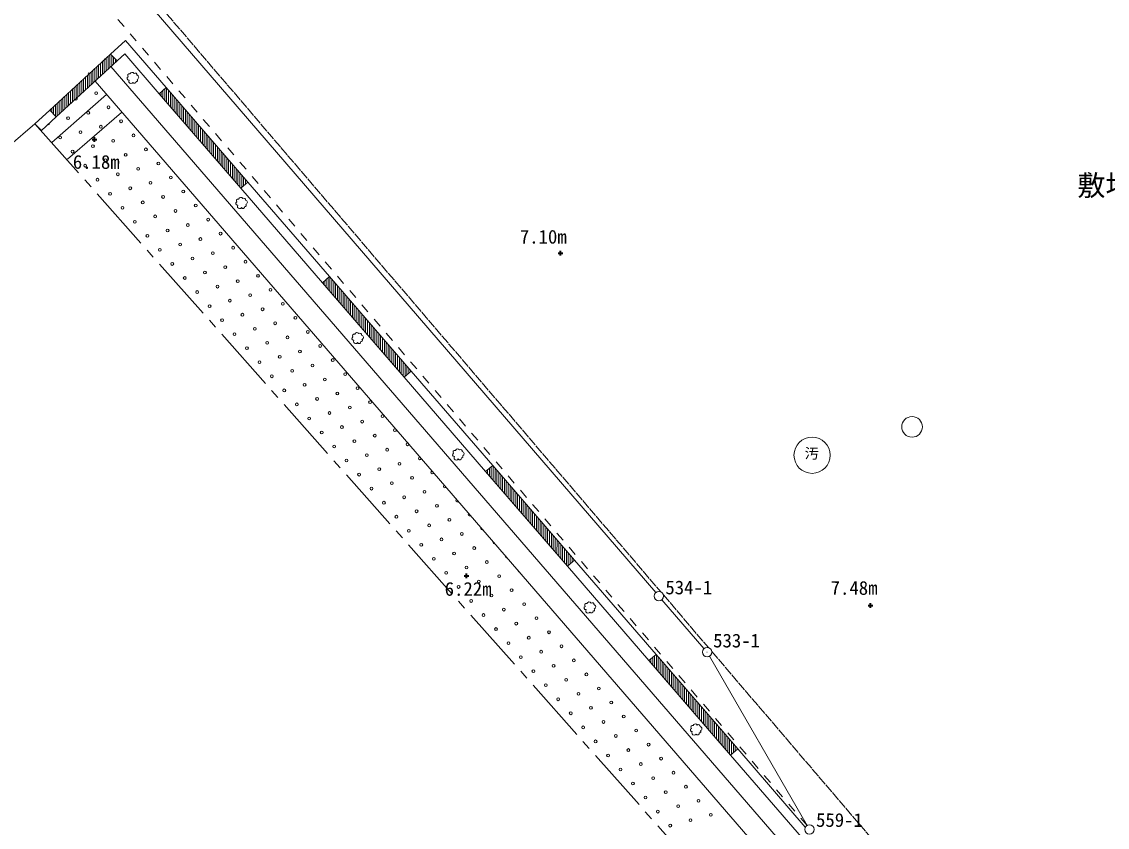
# Model space of a CAD drawing. Units: millimetres on the paper. Extents: x -403 to 403, y -279 to 279.
# Drawn here: x -3 to 112.6, y 80.2 to 166.1 of the extents above; entities that cross this region are included whole.
import ezdxf
from ezdxf.enums import TextEntityAlignment as Align

# ---------------------------------------------------------------- set-up
doc = ezdxf.new("R2010")
doc.units = ezdxf.units.MM
for name, pattern in [('USER1', [2, 1, -1]), ('USER2', [1.01, 1, -0.01]), ('USER3', [10, 7, -1, 1, -1])]:
    doc.linetypes.add(name, pattern=pattern)
doc.layers.add('0-0_0', color=7, linetype='Continuous')
for name, color, linetype, lineweight in [('0-1_1', 7, 'Continuous', 18), ('0-A_10', 1, 'Continuous', 18), ('0-C_12', 3, 'Continuous', 40)]:
    doc.layers.add(name, color=color, linetype=linetype, lineweight=lineweight)
doc.styles.add('ＭＳ ゴシック', font='')
doc.styles.get('ＭＳ ゴシック').set_extended_font_data('MS Gothic')

msp = doc.modelspace()

# ---------------------------------------------------------------- linework, layer by layer
at = {"layer": '0-1_1', "linetype": 'USER2'}
for p, q in [((8.868, 171.084), (65.059, 105.319)), ((65.325, 105.008), (70.137, 99.376)), ((70.473, 98.983), (115.669, 46.086))]:
    msp.add_line(p, q, dxfattribs=at)
at = {"layer": '0-1_1', "linetype": 'USER1'}
msp.add_line((80.629, 80.425), (5.628, 168.204), dxfattribs=at)
at = {"layer": '0-1_1'}
for p, q in [((5.818, 162.071), (5.755, 162.144)), ((5.764, 160.663), (5.764, 162.022)), ((5.964, 160.847), (5.964, 162.207)), ((6.164, 161.031), (6.164, 162.391)), ((6.364, 161.215), (6.364, 162.575)), ((6.564, 161.4), (6.564, 162.523)), ((6.764, 161.584), (6.764, 162.306)), ((6.964, 161.768), (6.964, 162.089)), ((4.564, 159.557), (4.564, 160.917)), ((4.764, 159.741), (4.764, 161.101)), ((4.964, 159.926), (4.964, 161.285)), ((5.164, 160.11), (5.164, 161.47)), ((5.364, 160.294), (5.364, 161.654)), ((5.564, 160.478), (5.564, 161.838)), ((110.104, 41.31), (6.471, 161.314)), ((3.164, 158.267), (3.164, 159.627)), ((3.364, 158.452), (3.364, 159.811)), ((3.564, 158.636), (3.564, 159.996)), ((3.764, 158.82), (3.764, 160.18)), ((3.964, 159.004), (3.964, 160.364)), ((4.15, 160.535), (4.039, 160.663)), ((4.164, 159.189), (4.164, 160.548)), ((4.364, 159.373), (4.364, 160.733)), ((108.389, 39.829), (4.804, 159.778)), ((1.964, 157.162), (1.964, 158.522)), ((2.164, 157.346), (2.164, 158.706)), ((2.364, 157.53), (2.364, 158.89)), ((2.564, 157.715), (2.564, 159.074)), ((2.764, 157.899), (2.764, 159.259)), ((2.964, 158.083), (2.964, 159.443)), ((11.813, 158.189), (11.813, 158.593)), ((12.013, 157.957), (12.013, 158.766)), ((12.213, 157.726), (12.213, 158.938)), ((12.413, 157.494), (12.413, 159.024)), ((12.613, 157.263), (12.613, 158.793)), ((12.813, 157.031), (12.813, 158.561)), ((0.185, 153.21), (6.017, 158.333)), ((0.764, 156.056), (0.764, 157.416)), ((0.964, 156.24), (0.964, 157.6)), ((1.164, 156.425), (1.164, 157.784)), ((1.364, 156.609), (1.364, 157.969)), ((1.564, 156.793), (1.564, 158.153)), ((1.764, 156.977), (1.764, 158.337)), ((13.013, 156.8), (13.013, 158.329)), ((13.213, 156.568), (13.213, 158.098)), ((13.413, 156.336), (13.413, 157.866)), ((13.613, 156.105), (13.613, 157.635)), ((13.813, 155.873), (13.813, 157.403)), ((-0.035, 156.68), (-1.614, 155.225)), ((0.164, 156.463), (0.164, 156.863)), ((0.364, 156.246), (0.364, 157.047)), ((0.564, 156.029), (0.564, 157.232)), ((1.839, 151.444), (7.618, 156.406)), ((14.013, 155.642), (14.013, 157.172)), ((14.213, 155.41), (14.213, 156.94)), ((14.413, 155.179), (14.413, 156.708)), ((14.613, 154.947), (14.613, 156.477)), ((14.813, 154.715), (14.813, 156.245)), ((-0.937, 154.49), (-1.614, 155.225)), ((15.013, 154.484), (15.013, 156.014)), ((15.213, 154.252), (15.213, 155.782)), ((15.413, 154.021), (15.413, 155.551)), ((15.613, 153.789), (15.613, 155.319)), ((15.813, 153.557), (15.813, 155.087)), ((16.013, 153.326), (16.013, 154.856)), ((16.213, 153.094), (16.213, 154.624)), ((16.412, 152.863), (16.413, 154.393)), ((16.612, 152.631), (16.613, 154.161)), ((16.812, 152.4), (16.813, 153.929)), ((17.012, 152.168), (17.013, 153.698)), ((17.212, 151.936), (17.213, 153.466)), ((17.412, 151.705), (17.413, 153.235)), ((17.612, 151.473), (17.613, 153.003)), ((17.812, 151.242), (17.812, 152.772)), ((18.012, 151.01), (18.012, 152.54)), ((18.212, 150.779), (18.212, 152.308)), ((18.412, 150.547), (18.412, 152.077)), ((18.612, 150.315), (18.612, 151.845)), ((18.812, 150.084), (18.812, 151.614)), ((19.012, 149.852), (19.012, 151.382)), ((19.212, 149.621), (19.212, 151.151)), ((19.412, 149.389), (19.412, 150.919)), ((19.612, 149.158), (19.612, 150.687)), ((19.812, 148.926), (19.812, 150.456)), ((20.012, 148.694), (20.012, 150.224)), ((20.212, 148.463), (20.212, 149.993)), ((20.412, 148.427), (20.412, 149.761)), ((20.612, 148.6), (20.612, 149.53)), ((20.812, 148.773), (20.812, 149.298)), ((21.012, 148.946), (21.012, 149.066)), ((29.762, 138.935), (21.072, 148.997)), ((29.604, 137.587), (29.605, 138.799)), ((29.804, 137.355), (29.805, 138.885)), ((29.205, 138.05), (29.205, 138.454)), ((29.404, 137.818), (29.405, 138.627)), ((30.004, 137.124), (30.005, 138.654)), ((30.204, 136.892), (30.205, 138.422)), ((30.404, 136.661), (30.405, 138.19)), ((30.604, 136.429), (30.605, 137.959)), ((30.804, 136.197), (30.804, 137.727)), ((31.004, 135.966), (31.004, 137.496)), ((31.204, 135.734), (31.204, 137.264)), ((31.404, 135.503), (31.404, 137.033)), ((31.604, 135.271), (31.604, 136.801)), ((31.804, 135.04), (31.804, 136.569)), ((32.004, 134.808), (32.004, 136.338)), ((32.204, 134.576), (32.204, 136.106)), ((32.404, 134.345), (32.404, 135.875)), ((32.604, 134.113), (32.604, 135.643)), ((32.804, 133.882), (32.804, 135.412)), ((33.004, 133.65), (33.004, 135.18)), ((33.204, 133.418), (33.204, 134.948)), ((33.404, 133.187), (33.404, 134.717)), ((33.604, 132.955), (33.604, 134.485)), ((33.804, 132.724), (33.804, 134.254)), ((34.004, 132.492), (34.004, 134.022)), ((34.204, 132.261), (34.204, 133.79)), ((34.404, 132.029), (34.404, 133.559)), ((34.604, 131.797), (34.604, 133.327)), ((34.804, 131.566), (34.804, 133.096)), ((35.004, 131.334), (35.004, 132.864)), ((35.204, 131.103), (35.204, 132.633)), ((35.404, 130.871), (35.404, 132.401)), ((35.604, 130.64), (35.604, 132.169)), ((35.804, 130.408), (35.804, 131.938)), ((36.004, 130.176), (36.004, 131.706)), ((36.204, 129.945), (36.204, 131.475)), ((36.404, 129.713), (36.404, 131.243)), ((36.604, 129.482), (36.604, 131.012)), ((36.804, 129.25), (36.804, 130.78)), ((37.004, 129.019), (37.004, 130.548)), ((37.204, 128.787), (37.204, 130.317)), ((37.404, 128.555), (37.404, 130.085)), ((37.604, 128.324), (37.604, 129.854)), ((37.804, 128.288), (37.804, 129.622)), ((38.004, 128.461), (38.004, 129.391)), ((38.204, 128.634), (38.204, 129.159)), ((38.404, 128.807), (38.404, 128.927)), ((47.153, 118.796), (38.464, 128.858)), ((46.596, 117.911), (46.596, 118.315)), ((46.796, 117.679), (46.796, 118.488)), ((46.996, 117.448), (46.996, 118.66)), ((47.196, 117.216), (47.196, 118.746)), ((47.396, 116.985), (47.396, 118.515)), ((47.596, 116.753), (47.596, 118.283)), ((47.796, 116.522), (47.796, 118.051)), ((47.996, 116.29), (47.996, 117.82)), ((48.196, 116.058), (48.196, 117.588)), ((48.396, 115.827), (48.396, 117.357)), ((48.596, 115.595), (48.596, 117.125)), ((48.796, 115.364), (48.796, 116.894)), ((48.996, 115.132), (48.996, 116.662)), ((49.196, 114.901), (49.196, 116.43)), ((49.396, 114.669), (49.396, 116.199)), ((49.596, 114.437), (49.596, 115.967)), ((49.796, 114.206), (49.796, 115.736)), ((49.996, 113.974), (49.996, 115.504)), ((50.196, 113.743), (50.196, 115.273)), ((50.396, 113.511), (50.396, 115.041)), ((50.596, 113.279), (50.596, 114.809)), ((50.796, 113.048), (50.796, 114.578)), ((50.996, 112.816), (50.996, 114.346)), ((51.196, 112.585), (51.196, 114.115)), ((51.396, 112.353), (51.396, 113.883)), ((51.596, 112.122), (51.596, 113.651)), ((51.796, 111.89), (51.796, 113.42)), ((51.996, 111.658), (51.996, 113.188)), ((52.196, 111.427), (52.196, 112.957)), ((52.396, 111.195), (52.396, 112.725)), ((52.596, 110.964), (52.596, 112.494)), ((52.796, 110.732), (52.796, 112.262)), ((52.996, 110.501), (52.996, 112.03)), ((53.196, 110.269), (53.196, 111.799)), ((53.396, 110.037), (53.396, 111.567)), ((53.595, 109.806), (53.596, 111.336)), ((53.795, 109.574), (53.796, 111.104)), ((53.995, 109.343), (53.996, 110.873)), ((54.195, 109.111), (54.196, 110.641)), ((54.395, 108.88), (54.396, 110.409)), ((54.595, 108.648), (54.596, 110.178)), ((54.795, 108.416), (54.795, 109.946)), ((54.995, 108.185), (54.995, 109.715)), ((55.195, 108.149), (55.195, 109.483)), ((55.395, 108.322), (55.395, 109.252)), ((55.595, 108.495), (55.595, 109.02)), ((55.795, 108.668), (55.795, 108.788)), ((64.545, 98.657), (55.855, 108.719)), ((64.188, 97.54), (64.188, 98.349)), ((64.388, 97.309), (64.388, 98.521)), ((64.588, 97.077), (64.588, 98.607)), ((64.788, 96.846), (64.788, 98.376)), ((63.988, 97.772), (63.988, 98.176)), ((64.988, 96.614), (64.988, 98.144)), ((65.188, 96.383), (65.188, 97.912)), ((65.388, 96.151), (65.388, 97.681)), ((65.588, 95.919), (65.588, 97.449)), ((65.788, 95.688), (65.788, 97.218)), ((65.988, 95.456), (65.988, 96.986)), ((66.188, 95.225), (66.188, 96.755)), ((66.388, 94.993), (66.388, 96.523)), ((66.587, 94.762), (66.588, 96.291)), ((66.787, 94.53), (66.788, 96.06)), ((66.987, 94.298), (66.988, 95.828)), ((67.187, 94.067), (67.188, 95.597)), ((67.387, 93.835), (67.388, 95.365)), ((67.587, 93.604), (67.588, 95.134)), ((67.787, 93.372), (67.788, 94.902)), ((67.987, 93.14), (67.987, 94.67)), ((68.187, 92.909), (68.187, 94.439)), ((68.387, 92.677), (68.387, 94.207)), ((68.587, 92.446), (68.587, 93.976)), ((68.787, 92.214), (68.787, 93.744)), ((68.987, 91.983), (68.987, 93.512)), ((69.187, 91.751), (69.187, 93.281)), ((69.387, 91.519), (69.387, 93.049)), ((69.587, 91.288), (69.587, 92.818)), ((69.787, 91.056), (69.787, 92.586)), ((69.987, 90.825), (69.987, 92.355)), ((70.187, 90.593), (70.187, 92.123)), ((70.387, 90.362), (70.387, 91.891)), ((70.587, 90.13), (70.587, 91.66)), ((70.787, 89.898), (70.787, 91.428)), ((70.987, 89.667), (70.987, 91.197)), ((71.187, 89.435), (71.187, 90.965)), ((71.387, 89.204), (71.387, 90.734)), ((71.587, 88.972), (71.587, 90.502)), ((71.787, 88.741), (71.787, 90.27)), ((71.987, 88.509), (71.987, 90.039)), ((72.187, 88.277), (72.187, 89.807)), ((72.387, 88.046), (72.387, 89.576)), ((72.587, 88.01), (72.587, 89.344)), ((72.787, 88.183), (72.787, 89.113)), ((72.987, 88.356), (72.987, 88.881)), ((73.187, 88.529), (73.187, 88.649)), ((80.448, 80.242), (73.247, 88.58))]:
    msp.add_line(p, q, dxfattribs=at)
at = {"layer": '0-1_1', "linetype": 'USER3'}
msp.add_line((-4.444, 152.796), (-1.614, 155.225), dxfattribs=at)
at = {"layer": '0-1_1'}
for points in [[(12.37, 159.074), (8.025, 164.105), (6.446, 162.651)], [(111.618, 42.618), (107.273, 47.649), (98.571, 57.725), (89.882, 67.788), (81.179, 77.864), (72.49, 87.927), (63.788, 98.003), (55.098, 108.066), (46.396, 118.142), (37.707, 128.205), (29.005, 138.281), (20.315, 148.344), (11.613, 158.42), (7.943, 162.67), (7.124, 161.915), (0.642, 155.944), (-0.937, 154.49)]]:
    msp.add_lwpolyline(points, dxfattribs=at)
for points in [[(6.446, 162.651), (-0.035, 156.68), (0.642, 155.944), (7.124, 161.915)], [(21.072, 148.997), (12.37, 159.074), (11.613, 158.42), (20.315, 148.344)], [(38.464, 128.858), (29.762, 138.935), (29.005, 138.281), (37.707, 128.205)], [(55.855, 108.719), (47.153, 118.796), (46.396, 118.142), (55.098, 108.066)], [(73.247, 88.58), (64.545, 98.657), (63.788, 98.003), (72.49, 87.927)]]:
    msp.add_lwpolyline(points, close=True, dxfattribs=at)
at = {"layer": '0-1_1', "linetype": 'USER3'}
msp.add_lwpolyline([(-1.614, 155.225), (104.211, 35.849), (124.144, 11.781)], dxfattribs=at)
at = {"layer": '0-1_1'}
for centre, radius in [((4.899, 158.475), 0.15), ((4.065, 156.4), 0.15), ((6.225, 156.978), 0.15), ((1.905, 155.822), 0.15), ((5.392, 154.904), 0.15), ((7.552, 155.482), 0.15), ((1.072, 153.748), 0.15), ((3.232, 154.326), 0.15), ((8.878, 153.985), 0.15), ((4.558, 152.829), 0.15), ((6.718, 153.407), 0.15), ((2.398, 152.251), 0.15), ((8.045, 151.91), 0.15), ((10.205, 152.488), 0.15), ((3.724, 150.754), 0.15), ((5.885, 151.332), 0.15), ((9.371, 150.413), 0.15), ((11.531, 150.991), 0.15), ((5.051, 149.257), 0.15), ((7.211, 149.835), 0.15), ((12.858, 149.494), 0.15), ((8.537, 148.338), 0.15), ((10.697, 148.916), 0.15), ((14.184, 147.997), 0.15), ((6.377, 147.76), 0.15), ((9.864, 146.841), 0.15), ((12.024, 147.419), 0.15), ((7.704, 146.263), 0.15), ((13.35, 145.923), 0.15), ((15.51, 146.501), 0.15), ((9.03, 144.766), 0.15), ((11.19, 145.345), 0.15), ((14.677, 144.426), 0.15), ((16.837, 145.004), 0.15), ((10.357, 143.27), 0.15), ((12.517, 143.848), 0.15), ((18.163, 143.507), 0.15), ((13.843, 142.351), 0.15), ((16.003, 142.929), 0.15), ((11.683, 141.773), 0.15), ((17.33, 141.432), 0.15), ((19.49, 142.01), 0.15), ((13.01, 140.276), 0.15), ((15.17, 140.854), 0.15), ((18.656, 139.935), 0.15), ((20.816, 140.513), 0.15), ((14.336, 138.779), 0.15), ((16.496, 139.357), 0.15), ((22.143, 139.016), 0.15), ((17.822, 137.86), 0.15), ((19.983, 138.438), 0.15), ((23.469, 137.519), 0.15), ((15.662, 137.282), 0.15), ((19.149, 136.363), 0.15), ((21.309, 136.941), 0.15), ((16.989, 135.785), 0.15), ((22.635, 135.445), 0.15), ((24.795, 136.023), 0.15), ((18.315, 134.289), 0.15), ((20.475, 134.867), 0.15), ((26.122, 134.526), 0.15), ((21.802, 133.37), 0.15), ((23.962, 133.948), 0.15), ((27.448, 133.029), 0.15), ((19.642, 132.792), 0.15), ((23.128, 131.873), 0.15), ((25.288, 132.451), 0.15), ((20.968, 131.295), 0.15), ((26.615, 130.954), 0.15), ((28.775, 131.532), 0.15), ((22.295, 129.798), 0.15), ((24.455, 130.376), 0.15), ((27.941, 129.457), 0.15), ((30.101, 130.035), 0.15), ((23.621, 128.301), 0.15), ((25.781, 128.879), 0.15), ((31.428, 128.538), 0.15), ((27.108, 127.382), 0.15), ((29.268, 127.96), 0.15), ((24.947, 126.804), 0.15), ((30.594, 126.463), 0.15), ((32.754, 127.041), 0.15), ((26.274, 125.307), 0.15), ((28.434, 125.885), 0.15), ((31.92, 124.967), 0.15), ((34.081, 125.545), 0.15), ((27.6, 123.811), 0.15), ((29.76, 124.389), 0.15), ((35.407, 124.048), 0.15), ((91.822, 122.91), 1.1), ((31.087, 122.892), 0.15), ((33.247, 123.47), 0.15), ((36.733, 122.551), 0.15), ((28.927, 122.314), 0.15), ((32.413, 121.395), 0.15), ((34.573, 121.973), 0.15), ((81.176, 119.889), 1.933), ((30.253, 120.817), 0.15), ((35.9, 120.476), 0.15), ((38.06, 121.054), 0.15), ((31.58, 119.32), 0.15), ((33.74, 119.898), 0.15), ((37.226, 118.979), 0.15), ((32.906, 117.823), 0.15), ((35.066, 118.401), 0.15), ((36.393, 116.904), 0.15), ((38.553, 117.482), 0.15), ((34.232, 116.326), 0.15), ((39.879, 115.985), 0.15), ((35.559, 114.829), 0.15), ((37.719, 115.407), 0.15), ((41.205, 114.489), 0.15), ((36.885, 113.333), 0.15), ((39.045, 113.911), 0.15), ((40.372, 112.414), 0.15), ((42.532, 112.992), 0.15), ((38.212, 111.836), 0.15), ((41.698, 110.917), 0.15), ((43.858, 111.495), 0.15), ((39.538, 110.339), 0.15), ((45.185, 109.998), 0.15), ((40.865, 108.842), 0.15), ((43.025, 109.42), 0.15), ((44.351, 107.923), 0.15), ((46.511, 108.501), 0.15), ((42.191, 107.345), 0.15), ((45.678, 106.426), 0.15), ((47.838, 107.004), 0.15), ((43.518, 105.848), 0.15), ((49.164, 105.507), 0.15), ((44.844, 104.351), 0.15), ((47.004, 104.929), 0.15), ((50.491, 104.011), 0.15), ((46.17, 102.855), 0.15), ((48.33, 103.433), 0.15), ((49.657, 101.936), 0.15), ((51.817, 102.514), 0.15), ((47.497, 101.358), 0.15), ((53.143, 101.017), 0.15), ((48.823, 99.861), 0.15), ((50.983, 100.439), 0.15), ((54.47, 99.52), 0.15), ((50.15, 98.364), 0.15), ((52.31, 98.942), 0.15), ((53.636, 97.445), 0.15), ((55.796, 98.023), 0.15), ((51.476, 96.867), 0.15), ((54.963, 95.948), 0.15), ((57.123, 96.526), 0.15), ((52.803, 95.37), 0.15), ((58.449, 95.029), 0.15), ((54.129, 93.873), 0.15), ((56.289, 94.451), 0.15), ((59.776, 93.533), 0.15), ((55.455, 92.377), 0.15), ((57.616, 92.955), 0.15), ((58.942, 91.458), 0.15), ((61.102, 92.036), 0.15), ((56.782, 90.88), 0.15), ((62.428, 90.539), 0.15), ((58.108, 89.383), 0.15), ((60.268, 89.961), 0.15), ((63.755, 89.042), 0.15), ((59.435, 87.886), 0.15), ((61.595, 88.464), 0.15), ((62.921, 86.967), 0.15), ((65.081, 87.545), 0.15), ((60.761, 86.389), 0.15), ((64.248, 85.47), 0.15), ((66.408, 86.048), 0.15), ((62.088, 84.892), 0.15), ((67.734, 84.552), 0.15), ((63.414, 83.396), 0.15), ((65.574, 83.974), 0.15), ((66.901, 82.477), 0.15), ((69.061, 83.055), 0.15), ((64.74, 81.899), 0.15), ((68.227, 80.98), 0.15), ((70.387, 81.558), 0.15), ((66.067, 80.402), 0.15)]:
    msp.add_circle(centre, radius, dxfattribs=at)
for centre, radius, start, end in [((8.38, 160.06), 0.18, 110.75637, 279.09414), ((8.439, 160.36), 0.18, 68.12678, 226.98949), ((8.608, 159.749), 0.24, 146.26079, 328.29862), ((8.737, 160.462), 0.24, 30.41425, 164.19134), ((8.974, 159.703), 0.18, 206.35551, 12.22461), ((9.057, 160.443), 0.18, 350.8125, 128.82675), ((9.202, 159.849), 0.12, 243.92046, 57.03942), ((9.194, 160.178), 0.24, 287.94927, 80.1674), ((2.739, 157.897), 0.15, 235.41246, 29.07579), ((-0.255, 155.244), 0.15, 255.80729, 8.68097), ((19.956, 146.726), 0.18, 110.75637, 279.09414), ((20.015, 147.026), 0.18, 68.12678, 226.98949), ((20.313, 147.128), 0.24, 30.41425, 164.19134), ((20.633, 147.109), 0.18, 350.8125, 128.82675), ((20.769, 146.844), 0.24, 287.94927, 80.1674), ((20.184, 146.415), 0.24, 146.26079, 328.29862), ((20.549, 146.369), 0.18, 206.35551, 12.22461), ((20.778, 146.515), 0.12, 243.92046, 57.03942), ((32.325, 132.332), 0.18, 110.75637, 279.09414), ((32.384, 132.631), 0.18, 68.12678, 226.98949), ((32.553, 132.02), 0.24, 146.26079, 328.29862), ((32.682, 132.733), 0.24, 30.41425, 164.19134), ((32.919, 131.974), 0.18, 206.35551, 12.22461), ((33.002, 132.714), 0.18, 350.8125, 128.82675), ((33.148, 132.12), 0.12, 243.92046, 57.03942), ((33.139, 132.449), 0.24, 287.94927, 80.1674), ((43.1, 120.227), 0.18, 68.12678, 226.98949), ((43.398, 120.328), 0.24, 30.41425, 164.19134), ((43.718, 120.31), 0.18, 350.8125, 128.82675), ((43.855, 120.044), 0.24, 287.94927, 80.1674), ((39.386, 119.557), 0.15, 72.62062, 8.99137), ((43.041, 119.927), 0.18, 110.75637, 279.09414), ((43.269, 119.616), 0.24, 146.26079, 328.29862), ((43.635, 119.569), 0.18, 206.35551, 12.22461), ((43.863, 119.715), 0.12, 243.92046, 57.03942), ((40.713, 118.06), 0.15, 88.14807, 353.46392), ((42.039, 116.563), 0.15, 100.44268, 341.16931), ((43.366, 115.067), 0.15, 111.33419, 330.2778), ((44.692, 113.57), 0.15, 121.52918, 320.08281), ((46.018, 112.073), 0.15, 131.43247, 310.17952), ((47.345, 110.576), 0.15, 141.35476, 300.25723), ((48.671, 109.079), 0.15, 151.61236, 289.99964), ((49.998, 107.582), 0.15, 162.63252, 278.97947), ((51.324, 106.085), 0.15, 175.1919, 266.42009), ((52.651, 104.589), 0.15, 191.45414, 250.15785), ((57.123, 103.908), 0.18, 68.12678, 226.98949), ((57.421, 104.01), 0.24, 30.41425, 164.19134), ((57.741, 103.991), 0.18, 350.8125, 128.82675), ((57.064, 103.608), 0.18, 110.75637, 279.09414), ((57.292, 103.297), 0.24, 146.26079, 328.29862), ((57.658, 103.251), 0.18, 206.35551, 12.22461), ((57.887, 103.397), 0.12, 243.92046, 57.03942), ((57.878, 103.726), 0.24, 287.94927, 80.1674), ((68.376, 90.606), 0.18, 110.75637, 279.09414), ((68.435, 90.906), 0.18, 68.12678, 226.98949), ((68.604, 90.295), 0.24, 146.26079, 328.29862), ((68.733, 91.008), 0.24, 30.41425, 164.19134), ((68.969, 90.249), 0.18, 206.35551, 12.22461), ((69.052, 90.989), 0.18, 350.8125, 128.82675), ((69.198, 90.395), 0.12, 243.92046, 57.03942), ((69.189, 90.724), 0.24, 287.94927, 80.1674)]:
    msp.add_arc(centre, radius, start, end, dxfattribs=at)
at = {"layer": '0-A_10'}
for p, q in [((4.901, 174.529), (64.519, 105.246)), ((69.654, 99.28), (65.171, 104.488)), ((80.632, 80.427), (70.23, 98.468))]:
    msp.add_line(p, q, dxfattribs=at)
for centre, radius in [((64.845, 104.867), 0.5), ((64.845, 104.867), 0.01), ((69.98, 98.901), 0.5), ((69.98, 98.901), 0.01), ((80.882, 79.993), 0.5)]:
    msp.add_circle(centre, radius, dxfattribs=at)
at = {"layer": '0-C_12'}
for p, q in [((4.467, 153.556), (4.967, 153.556)), ((4.717, 153.306), (4.717, 153.806)), ((54.13, 141.42), (54.63, 141.42)), ((54.38, 141.17), (54.38, 141.67)), ((44.115, 107.027), (44.615, 107.027)), ((44.365, 106.777), (44.365, 107.277)), ((87.38, 103.603), (87.38, 104.103)), ((87.13, 103.853), (87.63, 103.853))]:
    msp.add_line(p, q, dxfattribs=at)

# ---------------------------------------------------------------- texts
at = {"layer": '0-0_0', "style": 'ＭＳ ゴシック'}
for s, p in [('534-1', (65.541, 104.623)), ('533-1', (70.629, 98.962)), ('559-1', (81.591, 79.836))]:
    msp.add_text(s, height=1.466, rotation=359.919, dxfattribs=at).set_placement(p, align=Align.BOTTOM_LEFT)
at = {"layer": '0-1_1', "style": 'ＭＳ ゴシック'}
for s, height, p in [('敷地Ｂ（562.81㎡）', 2.199, (109.424, 146.892)), ('汚', 1.1, (80.381, 119.203))]:
    msp.add_text(s, height=height, rotation=359.919, dxfattribs=at).set_placement(p, align=Align.BOTTOM_LEFT)
at = {"layer": '0-C_12', "color": 7, "style": 'ＭＳ ゴシック'}
for s, p in [('6.18m', (2.419, 149.982)), ('7.10m', (50.04, 142.008)), ('7.48m', (83.152, 104.576)), ('6.22m', (42.031, 104.467))]:
    msp.add_text(s, height=1.466, rotation=359.919, dxfattribs=at).set_placement(p, align=Align.BOTTOM_LEFT)

doc.saveas('drawing.dxf')
